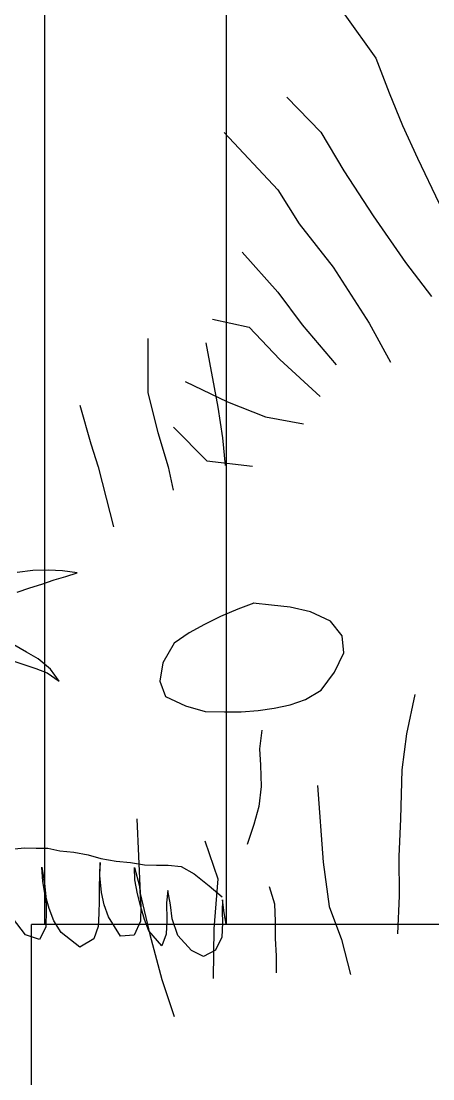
# Model space of a CAD drawing. Header units: metres. Extents: x -58 to 722, y -1100 to 345.
# Drawn here: x 26.3522 to 26.515, y 109.6404 to 110.0588 of the extents above; entities that cross this region are included whole.
import ezdxf

# ---------------------------------------------------------------- set-up
doc = ezdxf.new("R2010")
doc.units = ezdxf.units.M
doc.header["$MEASUREMENT"] = 0
doc.layers.add('FSR_ARQ_005VEGETACION', color=64, linetype='Continuous')
doc.layers.add('FSR_ARQ_29PERFILES ACERO', color=143, linetype='Continuous')

# ---------------------------------------------------------------- blocks, each defined once
blk = doc.blocks.new('arbustos 01')
at = {"layer": 'FSR_ARQ_005VEGETACION', "color": 104}
for p, q in [((189.54212, -31.68428), (189.52841, -31.70338)), ((189.52841, -31.70338), (189.52254, -31.71849)), ((189.52254, -31.71849), (189.51668, -31.73291)), ((189.56761, -31.7205), (189.55263, -31.73578)), ((189.51668, -31.73291), (189.51013, -31.74731)), ((189.55263, -31.73578), (189.54256, -31.75287)), ((189.59508, -31.73602), (189.57147, -31.76113)), ((189.51013, -31.74731), (189.50068, -31.76719)), ((189.54256, -31.75287), (189.52966, -31.77268)), ((189.57147, -31.76113), (189.56213, -31.77616)), ((189.52966, -31.77268), (189.51535, -31.79314)), ((189.56213, -31.77616), (189.54717, -31.79523)), ((189.58722, -31.78852), (189.57148, -31.80618)), ((189.51535, -31.79314), (189.50394, -31.80813)), ((189.54717, -31.79523), (189.53139, -31.81981)), ((189.57148, -31.80618), (189.56078, -31.82049)), ((189.53139, -31.81981), (189.522, -31.83692)), ((189.56078, -31.82049), (189.54584, -31.83816)), ((189.60017, -31.81806), (189.58414, -31.82155)), ((189.58414, -31.82155), (189.57066, -31.8358)), ((188.33511, -31.82851), (188.3299, -31.85665)), ((188.36064, -31.82655), (188.36066, -31.85034)), ((189.57066, -31.8358), (189.55299, -31.85204)), ((189.61231, -31.84538), (189.59365, -31.85444)), ((188.36066, -31.85034), (188.35621, -31.86787)), ((188.3299, -31.85665), (188.32778, -31.87025)), ((188.39058, -31.85579), (188.38562, -31.87276)), ((189.59365, -31.85444), (189.57688, -31.86099)), ((189.57688, -31.86099), (189.56019, -31.86409)), ((189.61743, -31.86555), (189.60278, -31.88027)), ((188.32778, -31.87025), (188.32659, -31.88238)), ((188.35621, -31.86787), (188.3517, -31.88299)), ((188.38562, -31.87276), (188.38246, -31.883)), ((189.60278, -31.88027), (189.58264, -31.88259)), ((188.3517, -31.88299), (188.3495, -31.8932)), ((188.38246, -31.883), (188.37889, -31.89664)), ((188.37889, -31.89664), (188.37578, -31.9093)), ((188.39167, -31.92957), (188.39816, -31.92861)), ((188.39671, -31.93117), (188.39167, -31.92957)), ((188.40175, -31.93265), (188.39671, -31.93117)), ((188.39816, -31.92861), (188.40423, -31.92841)), ((188.40423, -31.92841), (188.41112, -31.9285)), ((188.41112, -31.9285), (188.41807, -31.92939)), ((188.40729, -31.93444), (188.40175, -31.93265)), ((188.41252, -31.9361), (188.40729, -31.93444)), ((188.41813, -31.93807), (188.41252, -31.9361)), ((189.55716, -31.94666), (189.56608, -31.9446)), ((189.56608, -31.9446), (189.57437, -31.94369)), ((189.57437, -31.94369), (189.58231, -31.94286)), ((189.58201, -31.94292), (189.58915, -31.9455)), ((189.58915, -31.9455), (189.59669, -31.94866)), ((189.54318, -31.95722), (189.54836, -31.95072)), ((189.54836, -31.95072), (189.55716, -31.94666)), ((189.59669, -31.94866), (189.60379, -31.95219)), ((189.60379, -31.95219), (189.6105, -31.95595)), ((189.54248, -31.96475), (189.54318, -31.95722)), ((189.6105, -31.95595), (189.61701, -31.96048)), ((188.40885, -31.96733), (188.4139, -31.96435)), ((188.4139, -31.96435), (188.41955, -31.96111)), ((189.54662, -31.97324), (189.54248, -31.96475)), ((189.61701, -31.96048), (189.62212, -31.96907)), ((188.4034, -31.97193), (188.40885, -31.96733)), ((188.42039, -31.96804), (188.41509, -31.96978)), ((189.62212, -31.96907), (189.62341, -31.97713)), ((188.39963, -31.97712), (188.4034, -31.97193)), ((188.40485, -31.97346), (188.39963, -31.97712)), ((188.4099, -31.97153), (188.40485, -31.97346)), ((188.41509, -31.96978), (188.4099, -31.97153)), ((189.55243, -31.98103), (189.54662, -31.97324)), ((189.62341, -31.97713), (189.62096, -31.98386)), ((189.51139, -31.98303), (189.51501, -32.00022)), ((189.55937, -31.98518), (189.55243, -31.98103)), ((189.56614, -31.98748), (189.55937, -31.98518)), ((189.57312, -31.98901), (189.56614, -31.98748)), ((189.61216, -31.98792), (189.60342, -31.99052)), ((189.62096, -31.98386), (189.61216, -31.98792)), ((189.58023, -31.99008), (189.57312, -31.98901)), ((189.58765, -31.99058), (189.58023, -31.99008)), ((189.59503, -31.99058), (189.58765, -31.99058)), ((189.60342, -31.99052), (189.59503, -31.99058)), ((189.51501, -32.00022), (189.51704, -32.01615)), ((189.57859, -31.99868), (189.57954, -32.00681)), ((189.57859, -31.99868), (189.57954, -32.00681)), ((189.57954, -32.00681), (189.57908, -32.01408)), ((189.57954, -32.00681), (189.57908, -32.01408)), ((189.57908, -32.01408), (189.5789, -32.02339)), ((189.57908, -32.01408), (189.5789, -32.02339)), ((189.51704, -32.01615), (189.51766, -32.03762)), ((189.55405, -32.02306), (189.55156, -32.05673)), ((189.55405, -32.02306), (189.55156, -32.05673)), ((189.5789, -32.02339), (189.57984, -32.03218)), ((189.5789, -32.02339), (189.57984, -32.03218)), ((189.57984, -32.03218), (189.58214, -32.04018)), ((189.57984, -32.03218), (189.58214, -32.04018)), ((189.51766, -32.03762), (189.51829, -32.05424)), ((189.63348, -32.03761), (189.63205, -32.07041)), ((189.63348, -32.03761), (189.63205, -32.07041)), ((189.58214, -32.04018), (189.58504, -32.049)), ((189.58214, -32.04018), (189.58504, -32.049)), ((189.60355, -32.04725), (189.59786, -32.06405)), ((189.60355, -32.04725), (189.59786, -32.06405)), ((188.39313, -32.05232), (188.38692, -32.05344)), ((188.39936, -32.05171), (188.39313, -32.05232)), ((188.40453, -32.05061), (188.39936, -32.05171)), ((188.40972, -32.05054), (188.40453, -32.05061)), ((188.41491, -32.05046), (188.40972, -32.05054)), ((188.42063, -32.05091), (188.41491, -32.05046)), ((188.36828, -32.05681), (188.36206, -32.05793)), ((188.3745, -32.0562), (188.36828, -32.05681)), ((188.38123, -32.05507), (188.3745, -32.0562)), ((188.38692, -32.05344), (188.38123, -32.05507)), ((188.38172, -32.06258), (188.38164, -32.05689)), ((188.38164, -32.05689), (188.38193, -32.06215)), ((189.51829, -32.05424), (189.51824, -32.07155)), ((189.55156, -32.05673), (189.54899, -32.07615)), ((189.55156, -32.05673), (189.54899, -32.07615)), ((188.34031, -32.06186), (188.33364, -32.06714)), ((188.34598, -32.05867), (188.34031, -32.06186)), ((188.35168, -32.05807), (188.34598, -32.05867)), ((188.35687, -32.058), (188.35168, -32.05807)), ((188.36206, -32.05793), (188.35687, -32.058)), ((188.36649, -32.05899), (188.36429, -32.06724)), ((188.36636, -32.06447), (188.36649, -32.05899)), ((188.38193, -32.06215), (188.38201, -32.06805)), ((188.40718, -32.05886), (188.40601, -32.06604)), ((188.40684, -32.06519), (188.40718, -32.05886)), ((188.36518, -32.0706), (188.36636, -32.06447)), ((188.38098, -32.06997), (188.38172, -32.06258)), ((188.40601, -32.06604), (188.40546, -32.07174)), ((188.40586, -32.07026), (188.40684, -32.06519)), ((189.59786, -32.06405), (189.59969, -32.08606)), ((189.59786, -32.06405), (189.59969, -32.08606)), ((188.33364, -32.06714), (188.32799, -32.07189)), ((188.3507, -32.07544), (188.35188, -32.0691)), ((188.35188, -32.0691), (188.35237, -32.07457)), ((188.36429, -32.06724), (188.36378, -32.0761)), ((188.36378, -32.07631), (188.36518, -32.0706)), ((188.37979, -32.07546), (188.38098, -32.06997)), ((188.38201, -32.06805), (188.38208, -32.07375)), ((188.40405, -32.07703), (188.40586, -32.07026)), ((189.51824, -32.07155), (189.51887, -32.08818)), ((189.57535, -32.06741), (189.57305, -32.07505)), ((189.57535, -32.06741), (189.57305, -32.07505)), ((189.63205, -32.07041), (189.62777, -32.08849)), ((189.63205, -32.07041), (189.62777, -32.08849)), ((188.32713, -32.07892), (188.3279, -32.07322)), ((188.3279, -32.07322), (188.32797, -32.07827)), ((188.34994, -32.08156), (188.3507, -32.07544)), ((188.35237, -32.07457), (188.35226, -32.08216)), ((188.36217, -32.08182), (188.36378, -32.07631)), ((188.36378, -32.0761), (188.36386, -32.08264)), ((188.37796, -32.08076), (188.37979, -32.07546)), ((188.38208, -32.07375), (188.38216, -32.07923)), ((188.40546, -32.07174), (188.40533, -32.07765)), ((189.54899, -32.07615), (189.54359, -32.09075)), ((189.54899, -32.07615), (189.54359, -32.09075)), ((189.57305, -32.07505), (189.57273, -32.08272)), ((189.57305, -32.07505), (189.57273, -32.08272)), ((188.32615, -32.08399), (188.32713, -32.07892)), ((188.32797, -32.07827), (188.32783, -32.08334)), ((188.3726, -32.08926), (188.37796, -32.08076)), ((188.38216, -32.07923), (188.38245, -32.08491)), ((188.40202, -32.08254), (188.40405, -32.07703)), ((188.40533, -32.07765), (188.40543, -32.08523)), ((188.41433, -32.0887), (188.42199, -32.07868)), ((188.32783, -32.08334), (188.32812, -32.08966)), ((188.34751, -32.08897), (188.34994, -32.08156)), ((188.35226, -32.08216), (188.35256, -32.08827)), ((188.36013, -32.0869), (188.36217, -32.08182)), ((188.36386, -32.08264), (188.36669, -32.08871)), ((188.38245, -32.08491), (188.38442, -32.09037)), ((188.39872, -32.08764), (188.40202, -32.08254)), ((188.40543, -32.08523), (188.40824, -32.09068)), ((189.57273, -32.08272), (189.57263, -32.09018)), ((189.57273, -32.08272), (189.57263, -32.09018)), ((188.32812, -32.08966), (188.33094, -32.09531)), ((188.34148, -32.09559), (188.34751, -32.08897)), ((188.35256, -32.08827), (188.35453, -32.09351)), ((188.35453, -32.09351), (188.36013, -32.0869)), ((188.36669, -32.08871), (188.3726, -32.08926)), ((188.39058, -32.09408), (188.39872, -32.08764)), ((188.40824, -32.09068), (188.41433, -32.0887)), ((189.57263, -32.09018), (189.57231, -32.09785)), ((189.57263, -32.09018), (189.57231, -32.09785)), ((189.59969, -32.08606), (189.6, -32.1078)), ((189.59969, -32.08606), (189.6, -32.1078)), ((189.62777, -32.08849), (189.62246, -32.10824)), ((189.62777, -32.08849), (189.62246, -32.10824)), ((188.38442, -32.09037), (188.39058, -32.09408)), ((189.54359, -32.09075), (189.53959, -32.10602)), ((189.54359, -32.09075), (189.53959, -32.10602)), ((188.33094, -32.09531), (188.33625, -32.09819)), ((188.33625, -32.09819), (188.34148, -32.09559)), ((189.57231, -32.09785), (189.5722, -32.1053)), ((189.57231, -32.09785), (189.5722, -32.1053)), ((189.62246, -32.10824), (189.61704, -32.12446)), ((189.62246, -32.10824), (189.61704, -32.12446))]:
    blk.add_line(p, q, dxfattribs=at)

msp = doc.modelspace()

# ---------------------------------------------------------------- linework, layer by layer
at = {"layer": 'FSR_ARQ_29PERFILES ACERO', "linetype": 'ByBlock'}
for p, q in [((26.36158, 109.70149), (26.36158, 111.65149)), ((26.43338, 109.70149), (26.43338, 111.65149))]:
    msp.add_line(p, q, dxfattribs=at)
at = {"layer": 'FSR_ARQ_29PERFILES ACERO', "ltscale": 0.01}
for p in [(26.35635, 109.00149), (27.55635, 109.70149)]:
    msp.add_line(p, (26.35635, 109.70149), dxfattribs=at)

# ---------------------------------------------------------------- block references
at = {"layer": 'FSR_ARQ_005VEGETACION', "xscale": -0.9, "yscale": 0.9, "zscale": 0.9}
for p in [(195.92688, 138.57711), (197.06809, 138.57711)]:
    msp.add_blockref('arbustos 01', p, dxfattribs=at)

doc.saveas('drawing.dxf')
